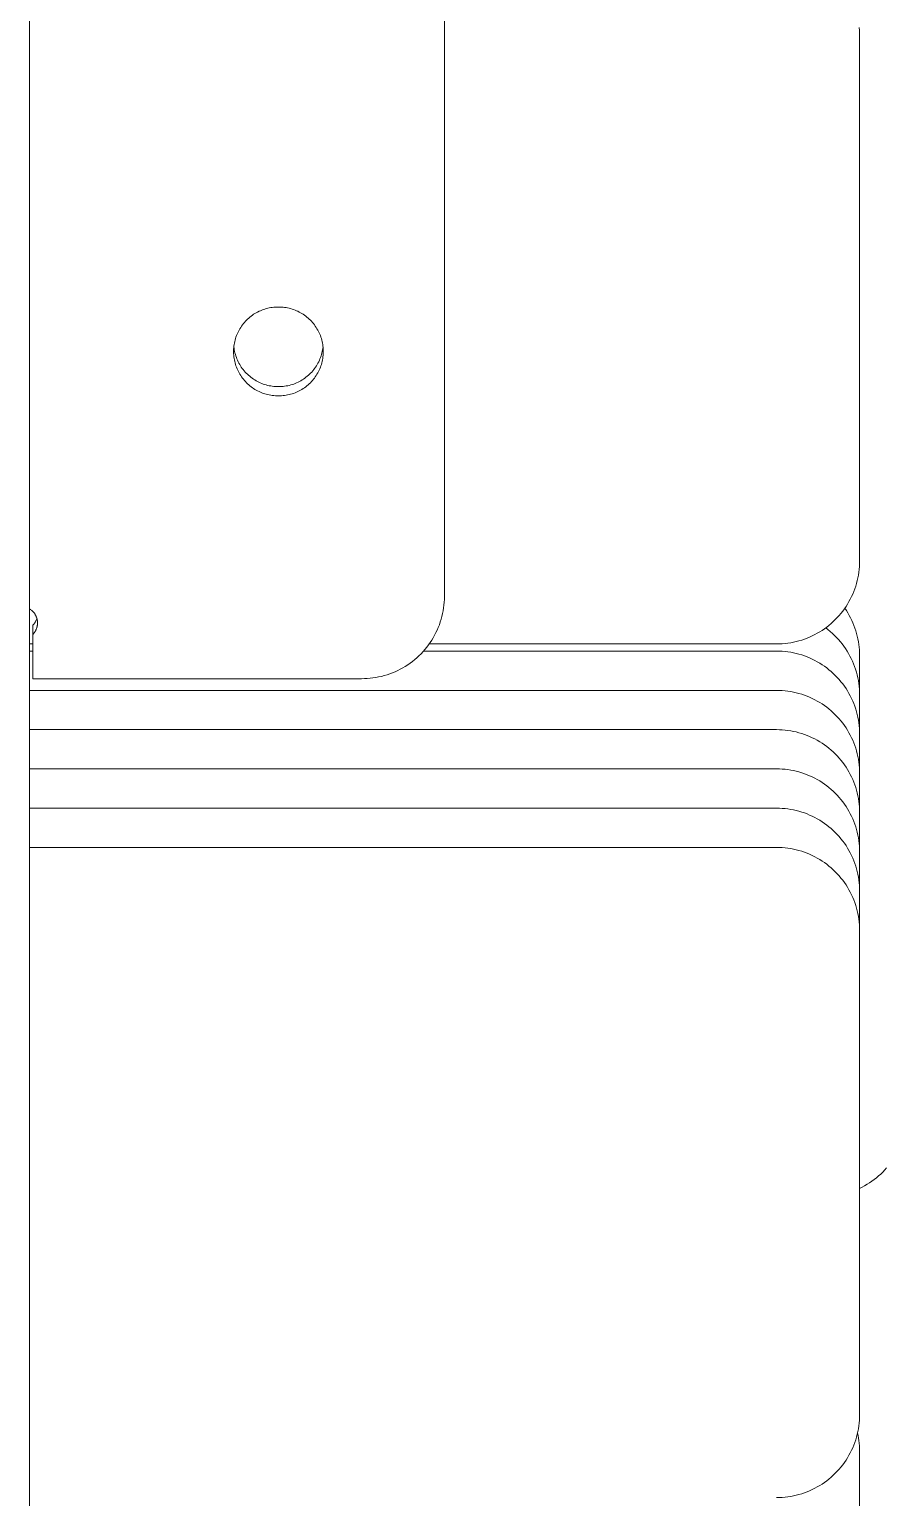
# Model space of a CAD drawing. Header units: millimetres. Extents: x -80 to 4518, y -398 to 2524.
# Drawn here: x 1646.7 to 1698.3, y 1779.2 to 1867.6 of the extents above; entities that cross this region are included whole.
import ezdxf

# ---------------------------------------------------------------- set-up
doc = ezdxf.new("R2010")
doc.units = ezdxf.units.MM
doc.layers.add('ZANO_R', color=7, linetype='Continuous', lineweight=0)

msp = doc.modelspace()

# ---------------------------------------------------------------- linework, layer by layer
at = {"layer": 'ZANO_R'}
for p, q in [((1646.676, 1733.855), (1646.676, 2259.003)), ((1671.676, 2259.003), (1671.676, 1833.456)), ((1696.65, 1867.721), (1696.664, 1867.551)), ((1696.664, 1867.551), (1696.673, 1867.381)), ((1696.673, 1867.381), (1696.676, 1867.21)), ((1696.676, 1863.325), (1696.676, 1867.21)), ((1696.676, 1835.596), (1696.676, 1863.325)), ((1660.677, 1850.703), (1660.591, 1850.668)), ((1660.764, 1850.735), (1660.677, 1850.703)), ((1660.852, 1850.765), (1660.764, 1850.735)), ((1660.941, 1850.791), (1660.852, 1850.765)), ((1661.031, 1850.814), (1660.941, 1850.791)), ((1661.122, 1850.834), (1661.031, 1850.814)), ((1661.213, 1850.85), (1661.122, 1850.834)), ((1661.305, 1850.864), (1661.213, 1850.85)), ((1661.398, 1850.874), (1661.305, 1850.864)), ((1661.49, 1850.881), (1661.398, 1850.874)), ((1661.583, 1850.885), (1661.49, 1850.881)), ((1661.676, 1850.886), (1661.583, 1850.885)), ((1661.769, 1850.885), (1661.676, 1850.886)), ((1661.862, 1850.881), (1661.769, 1850.885)), ((1661.954, 1850.874), (1661.862, 1850.881)), ((1662.046, 1850.864), (1661.954, 1850.874)), ((1662.138, 1850.85), (1662.046, 1850.864)), ((1662.23, 1850.834), (1662.138, 1850.85)), ((1662.32, 1850.814), (1662.23, 1850.834)), ((1662.41, 1850.791), (1662.32, 1850.814)), ((1662.5, 1850.765), (1662.41, 1850.791)), ((1662.588, 1850.735), (1662.5, 1850.765)), ((1662.675, 1850.703), (1662.588, 1850.735)), ((1662.761, 1850.668), (1662.675, 1850.703)), ((1659.509, 1849.815), (1659.455, 1849.739)), ((1659.566, 1849.888), (1659.509, 1849.815)), ((1659.626, 1849.96), (1659.566, 1849.888)), ((1659.688, 1850.029), (1659.626, 1849.96)), ((1659.752, 1850.096), (1659.688, 1850.029)), ((1659.818, 1850.161), (1659.752, 1850.096)), ((1659.887, 1850.223), (1659.818, 1850.161)), ((1659.958, 1850.283), (1659.887, 1850.223)), ((1660.031, 1850.341), (1659.958, 1850.283)), ((1660.106, 1850.395), (1660.031, 1850.341)), ((1660.183, 1850.448), (1660.106, 1850.395)), ((1660.261, 1850.497), (1660.183, 1850.448)), ((1660.341, 1850.544), (1660.261, 1850.497)), ((1660.423, 1850.588), (1660.341, 1850.544)), ((1660.506, 1850.629), (1660.423, 1850.588)), ((1660.591, 1850.668), (1660.506, 1850.629)), ((1662.845, 1850.629), (1662.761, 1850.668)), ((1662.929, 1850.588), (1662.845, 1850.629)), ((1663.01, 1850.544), (1662.929, 1850.588)), ((1663.091, 1850.497), (1663.01, 1850.544)), ((1663.169, 1850.448), (1663.091, 1850.497)), ((1663.246, 1850.395), (1663.169, 1850.448)), ((1663.321, 1850.341), (1663.246, 1850.395)), ((1663.394, 1850.283), (1663.321, 1850.341)), ((1663.465, 1850.223), (1663.394, 1850.283)), ((1663.533, 1850.161), (1663.465, 1850.223)), ((1663.6, 1850.096), (1663.533, 1850.161)), ((1663.664, 1850.029), (1663.6, 1850.096)), ((1663.726, 1849.96), (1663.664, 1850.029)), ((1663.786, 1849.888), (1663.726, 1849.96)), ((1663.842, 1849.815), (1663.786, 1849.888)), ((1663.897, 1849.739), (1663.842, 1849.815)), ((1659.092, 1848.99), (1659.066, 1848.901)), ((1659.12, 1849.079), (1659.092, 1848.99)), ((1659.152, 1849.166), (1659.12, 1849.079)), ((1659.186, 1849.252), (1659.152, 1849.166)), ((1659.224, 1849.337), (1659.186, 1849.252)), ((1659.265, 1849.421), (1659.224, 1849.337)), ((1659.308, 1849.503), (1659.265, 1849.421)), ((1659.354, 1849.583), (1659.308, 1849.503)), ((1659.403, 1849.662), (1659.354, 1849.583)), ((1659.455, 1849.739), (1659.403, 1849.662)), ((1663.949, 1849.662), (1663.897, 1849.739)), ((1663.998, 1849.583), (1663.949, 1849.662)), ((1664.044, 1849.503), (1663.998, 1849.583)), ((1664.087, 1849.421), (1664.044, 1849.503)), ((1664.128, 1849.337), (1664.087, 1849.421)), ((1664.165, 1849.252), (1664.128, 1849.337)), ((1664.2, 1849.166), (1664.165, 1849.252)), ((1664.232, 1849.079), (1664.2, 1849.166)), ((1664.26, 1848.99), (1664.232, 1849.079)), ((1664.286, 1848.901), (1664.26, 1848.99)), ((1658.979, 1848.351), (1658.976, 1848.259)), ((1658.976, 1848.259), (1658.976, 1848.166)), ((1658.976, 1848.166), (1658.979, 1848.073)), ((1658.986, 1848.444), (1658.979, 1848.351)), ((1658.979, 1848.073), (1658.986, 1847.98)), ((1658.996, 1848.537), (1658.986, 1848.444)), ((1659.002, 1848.397), (1658.99, 1848.49)), ((1659.008, 1848.629), (1658.996, 1848.537)), ((1659.017, 1848.304), (1659.002, 1848.397)), ((1659.025, 1848.72), (1659.008, 1848.629)), ((1659.036, 1848.212), (1659.017, 1848.304)), ((1659.044, 1848.811), (1659.025, 1848.72)), ((1659.057, 1848.121), (1659.036, 1848.212)), ((1659.066, 1848.901), (1659.044, 1848.811)), ((1659.082, 1848.03), (1659.057, 1848.121)), ((1664.294, 1848.121), (1664.27, 1848.03)), ((1664.308, 1848.811), (1664.286, 1848.901)), ((1664.316, 1848.212), (1664.294, 1848.121)), ((1664.327, 1848.72), (1664.308, 1848.811)), ((1664.334, 1848.304), (1664.316, 1848.212)), ((1664.343, 1848.629), (1664.327, 1848.72)), ((1664.349, 1848.397), (1664.334, 1848.304)), ((1664.356, 1848.537), (1664.343, 1848.629)), ((1664.361, 1848.49), (1664.349, 1848.397)), ((1664.366, 1848.444), (1664.356, 1848.537)), ((1664.372, 1848.351), (1664.366, 1848.444)), ((1664.366, 1847.98), (1664.372, 1848.073)), ((1664.375, 1848.259), (1664.372, 1848.351)), ((1664.372, 1848.073), (1664.375, 1848.166)), ((1664.375, 1848.166), (1664.375, 1848.259)), ((1658.986, 1847.98), (1658.996, 1847.888)), ((1658.996, 1847.888), (1659.008, 1847.796)), ((1659.008, 1847.796), (1659.025, 1847.704)), ((1659.025, 1847.704), (1659.044, 1847.614)), ((1659.044, 1847.614), (1659.066, 1847.523)), ((1659.066, 1847.523), (1659.092, 1847.434)), ((1659.11, 1847.94), (1659.082, 1848.03)), ((1659.092, 1847.434), (1659.12, 1847.346)), ((1659.141, 1847.852), (1659.11, 1847.94)), ((1659.12, 1847.346), (1659.152, 1847.258)), ((1659.175, 1847.764), (1659.141, 1847.852)), ((1659.152, 1847.258), (1659.186, 1847.172)), ((1659.212, 1847.678), (1659.175, 1847.764)), ((1659.186, 1847.172), (1659.224, 1847.087)), ((1659.252, 1847.593), (1659.212, 1847.678)), ((1659.295, 1847.51), (1659.252, 1847.593)), ((1659.341, 1847.428), (1659.295, 1847.51)), ((1659.39, 1847.348), (1659.341, 1847.428)), ((1659.441, 1847.269), (1659.39, 1847.348)), ((1659.495, 1847.192), (1659.441, 1847.269)), ((1659.552, 1847.118), (1659.495, 1847.192)), ((1663.856, 1847.192), (1663.8, 1847.118)), ((1663.911, 1847.269), (1663.856, 1847.192)), ((1663.962, 1847.348), (1663.911, 1847.269)), ((1664.011, 1847.428), (1663.962, 1847.348)), ((1664.057, 1847.51), (1664.011, 1847.428)), ((1664.1, 1847.593), (1664.057, 1847.51)), ((1664.14, 1847.678), (1664.1, 1847.593)), ((1664.128, 1847.087), (1664.165, 1847.172)), ((1664.177, 1847.764), (1664.14, 1847.678)), ((1664.165, 1847.172), (1664.2, 1847.258)), ((1664.211, 1847.852), (1664.177, 1847.764)), ((1664.2, 1847.258), (1664.232, 1847.346)), ((1664.242, 1847.94), (1664.211, 1847.852)), ((1664.232, 1847.346), (1664.26, 1847.434)), ((1664.27, 1848.03), (1664.242, 1847.94)), ((1664.26, 1847.434), (1664.286, 1847.523)), ((1664.286, 1847.523), (1664.308, 1847.614)), ((1664.308, 1847.614), (1664.327, 1847.704)), ((1664.327, 1847.704), (1664.343, 1847.796)), ((1664.343, 1847.796), (1664.356, 1847.888)), ((1664.356, 1847.888), (1664.366, 1847.98)), ((1659.224, 1847.087), (1659.265, 1847.004)), ((1659.265, 1847.004), (1659.308, 1846.922)), ((1659.308, 1846.922), (1659.354, 1846.841)), ((1659.354, 1846.841), (1659.403, 1846.762)), ((1659.403, 1846.762), (1659.455, 1846.685)), ((1659.455, 1846.685), (1659.509, 1846.61)), ((1659.509, 1846.61), (1659.566, 1846.536)), ((1659.612, 1847.045), (1659.552, 1847.118)), ((1659.566, 1846.536), (1659.626, 1846.465)), ((1659.674, 1846.975), (1659.612, 1847.045)), ((1659.626, 1846.465), (1659.688, 1846.396)), ((1659.738, 1846.906), (1659.674, 1846.975)), ((1659.688, 1846.396), (1659.752, 1846.329)), ((1659.805, 1846.84), (1659.738, 1846.906)), ((1659.752, 1846.329), (1659.818, 1846.264)), ((1659.873, 1846.776), (1659.805, 1846.84)), ((1659.945, 1846.715), (1659.873, 1846.776)), ((1660.018, 1846.656), (1659.945, 1846.715)), ((1660.093, 1846.6), (1660.018, 1846.656)), ((1660.17, 1846.547), (1660.093, 1846.6)), ((1660.249, 1846.496), (1660.17, 1846.547)), ((1660.33, 1846.448), (1660.249, 1846.496)), ((1660.412, 1846.403), (1660.33, 1846.448)), ((1660.496, 1846.361), (1660.412, 1846.403)), ((1660.581, 1846.321), (1660.496, 1846.361)), ((1660.668, 1846.285), (1660.581, 1846.321)), ((1660.755, 1846.252), (1660.668, 1846.285)), ((1662.684, 1846.285), (1662.596, 1846.252)), ((1662.771, 1846.321), (1662.684, 1846.285)), ((1662.856, 1846.361), (1662.771, 1846.321)), ((1662.94, 1846.403), (1662.856, 1846.361)), ((1663.022, 1846.448), (1662.94, 1846.403)), ((1663.103, 1846.496), (1663.022, 1846.448)), ((1663.182, 1846.547), (1663.103, 1846.496)), ((1663.259, 1846.6), (1663.182, 1846.547)), ((1663.334, 1846.656), (1663.259, 1846.6)), ((1663.407, 1846.715), (1663.334, 1846.656)), ((1663.478, 1846.776), (1663.407, 1846.715)), ((1663.547, 1846.84), (1663.478, 1846.776)), ((1663.533, 1846.264), (1663.6, 1846.329)), ((1663.614, 1846.906), (1663.547, 1846.84)), ((1663.6, 1846.329), (1663.664, 1846.396)), ((1663.678, 1846.975), (1663.614, 1846.906)), ((1663.664, 1846.396), (1663.726, 1846.465)), ((1663.74, 1847.045), (1663.678, 1846.975)), ((1663.726, 1846.465), (1663.786, 1846.536)), ((1663.8, 1847.118), (1663.74, 1847.045)), ((1663.786, 1846.536), (1663.842, 1846.61)), ((1663.842, 1846.61), (1663.897, 1846.685)), ((1663.897, 1846.685), (1663.949, 1846.762)), ((1663.949, 1846.762), (1663.998, 1846.841)), ((1663.998, 1846.841), (1664.044, 1846.922)), ((1664.044, 1846.922), (1664.087, 1847.004)), ((1664.087, 1847.004), (1664.128, 1847.087)), ((1659.818, 1846.264), (1659.887, 1846.201)), ((1659.887, 1846.201), (1659.958, 1846.141)), ((1659.958, 1846.141), (1660.031, 1846.084)), ((1660.031, 1846.084), (1660.106, 1846.029)), ((1660.106, 1846.029), (1660.183, 1845.977)), ((1660.183, 1845.977), (1660.261, 1845.927)), ((1660.261, 1845.927), (1660.341, 1845.88)), ((1660.341, 1845.88), (1660.423, 1845.836)), ((1660.423, 1845.836), (1660.506, 1845.795)), ((1660.506, 1845.795), (1660.591, 1845.757)), ((1660.591, 1845.757), (1660.677, 1845.721)), ((1660.677, 1845.721), (1660.764, 1845.689)), ((1660.844, 1846.221), (1660.755, 1846.252)), ((1660.764, 1845.689), (1660.852, 1845.66)), ((1660.934, 1846.194), (1660.844, 1846.221)), ((1660.852, 1845.66), (1660.941, 1845.634)), ((1661.025, 1846.17), (1660.934, 1846.194)), ((1660.941, 1845.634), (1661.031, 1845.611)), ((1661.117, 1846.15), (1661.025, 1846.17)), ((1661.031, 1845.611), (1661.122, 1845.591)), ((1661.209, 1846.132), (1661.117, 1846.15)), ((1661.122, 1845.591), (1661.213, 1845.574)), ((1661.301, 1846.118), (1661.209, 1846.132)), ((1661.213, 1845.574), (1661.305, 1845.561)), ((1661.395, 1846.107), (1661.301, 1846.118)), ((1661.305, 1845.561), (1661.398, 1845.55)), ((1661.488, 1846.099), (1661.395, 1846.107)), ((1661.398, 1845.55), (1661.49, 1845.543)), ((1661.582, 1846.095), (1661.488, 1846.099)), ((1661.49, 1845.543), (1661.583, 1845.539)), ((1661.676, 1846.093), (1661.582, 1846.095)), ((1661.583, 1845.539), (1661.676, 1845.538)), ((1661.77, 1846.095), (1661.676, 1846.093)), ((1661.676, 1845.538), (1661.769, 1845.539)), ((1661.769, 1845.539), (1661.862, 1845.543)), ((1661.863, 1846.099), (1661.77, 1846.095)), ((1661.862, 1845.543), (1661.954, 1845.55)), ((1661.957, 1846.107), (1661.863, 1846.099)), ((1661.954, 1845.55), (1662.046, 1845.561)), ((1662.05, 1846.118), (1661.957, 1846.107)), ((1662.046, 1845.561), (1662.138, 1845.574)), ((1662.143, 1846.132), (1662.05, 1846.118)), ((1662.138, 1845.574), (1662.23, 1845.591)), ((1662.235, 1846.15), (1662.143, 1846.132)), ((1662.23, 1845.591), (1662.32, 1845.611)), ((1662.327, 1846.17), (1662.235, 1846.15)), ((1662.32, 1845.611), (1662.41, 1845.634)), ((1662.418, 1846.194), (1662.327, 1846.17)), ((1662.41, 1845.634), (1662.5, 1845.66)), ((1662.507, 1846.221), (1662.418, 1846.194)), ((1662.5, 1845.66), (1662.588, 1845.689)), ((1662.596, 1846.252), (1662.507, 1846.221)), ((1662.588, 1845.689), (1662.675, 1845.721)), ((1662.675, 1845.721), (1662.761, 1845.757)), ((1662.761, 1845.757), (1662.845, 1845.795)), ((1662.845, 1845.795), (1662.929, 1845.836)), ((1662.929, 1845.836), (1663.01, 1845.88)), ((1663.01, 1845.88), (1663.091, 1845.927)), ((1663.091, 1845.927), (1663.169, 1845.977)), ((1663.169, 1845.977), (1663.246, 1846.029)), ((1663.246, 1846.029), (1663.321, 1846.084)), ((1663.321, 1846.084), (1663.394, 1846.141)), ((1663.394, 1846.141), (1663.465, 1846.201)), ((1663.465, 1846.201), (1663.533, 1846.264)), ((1696.629, 1834.915), (1696.603, 1834.747)), ((1696.65, 1835.085), (1696.629, 1834.915)), ((1696.664, 1835.255), (1696.65, 1835.085)), ((1696.673, 1835.426), (1696.664, 1835.255)), ((1696.676, 1835.596), (1696.673, 1835.426)), ((1696.387, 1833.922), (1696.327, 1833.762)), ((1696.442, 1834.084), (1696.387, 1833.922)), ((1696.49, 1834.247), (1696.442, 1834.084)), ((1696.534, 1834.412), (1696.49, 1834.247)), ((1696.571, 1834.579), (1696.534, 1834.412)), ((1696.603, 1834.747), (1696.571, 1834.579)), ((1671.662, 1833.109), (1671.646, 1832.936)), ((1671.672, 1833.283), (1671.662, 1833.109)), ((1671.676, 1833.456), (1671.672, 1833.283)), ((1696.034, 1833.146), (1695.948, 1832.998)), ((1696.115, 1833.296), (1696.034, 1833.146)), ((1696.191, 1833.449), (1696.115, 1833.296)), ((1696.262, 1833.604), (1696.191, 1833.449)), ((1696.327, 1833.762), (1696.262, 1833.604)), ((1646.705, 1832.701), (1646.676, 1832.718)), ((1646.734, 1832.682), (1646.705, 1832.701)), ((1646.762, 1832.663), (1646.734, 1832.682)), ((1646.789, 1832.642), (1646.762, 1832.663)), ((1646.816, 1832.621), (1646.789, 1832.642)), ((1646.842, 1832.598), (1646.816, 1832.621)), ((1646.867, 1832.575), (1646.842, 1832.598)), ((1646.891, 1832.551), (1646.867, 1832.575)), ((1646.914, 1832.526), (1646.891, 1832.551)), ((1646.937, 1832.5), (1646.914, 1832.526)), ((1646.958, 1832.474), (1646.937, 1832.5)), ((1646.979, 1832.446), (1646.958, 1832.474)), ((1646.999, 1832.418), (1646.979, 1832.446)), ((1647.017, 1832.39), (1646.999, 1832.418)), ((1647.035, 1832.361), (1647.017, 1832.39)), ((1647.052, 1832.331), (1647.035, 1832.361)), ((1647.067, 1832.3), (1647.052, 1832.331)), ((1647.082, 1832.269), (1647.067, 1832.3)), ((1647.095, 1832.238), (1647.082, 1832.269)), ((1647.108, 1832.206), (1647.095, 1832.238)), ((1647.119, 1832.174), (1647.108, 1832.206)), ((1647.129, 1832.141), (1647.119, 1832.174)), ((1647.119, 1832.111), (1647.129, 1832.142)), ((1647.138, 1832.108), (1647.129, 1832.141)), ((1671.522, 1832.253), (1671.476, 1832.086)), ((1671.562, 1832.422), (1671.522, 1832.253)), ((1671.596, 1832.593), (1671.562, 1832.422)), ((1671.624, 1832.764), (1671.596, 1832.593)), ((1671.646, 1832.936), (1671.624, 1832.764)), ((1695.33, 1832.183), (1695.211, 1832.061)), ((1695.444, 1832.31), (1695.33, 1832.183)), ((1695.554, 1832.441), (1695.444, 1832.31)), ((1695.66, 1832.575), (1695.554, 1832.441)), ((1695.761, 1832.713), (1695.66, 1832.575)), ((1695.857, 1832.854), (1695.761, 1832.713)), ((1695.784, 1832.747), (1695.878, 1832.607)), ((1695.948, 1832.998), (1695.857, 1832.854)), ((1695.878, 1832.607), (1695.967, 1832.464)), ((1695.967, 1832.464), (1696.051, 1832.318)), ((1696.051, 1832.318), (1696.13, 1832.169)), ((1696.13, 1832.169), (1696.204, 1832.018)), ((1646.876, 1831.719), (1646.899, 1831.743)), ((1646.876, 1831.164), (1646.876, 1831.719)), ((1646.899, 1831.743), (1646.921, 1831.768)), ((1646.921, 1831.768), (1646.943, 1831.793)), ((1646.923, 1831.214), (1646.945, 1831.24)), ((1646.943, 1831.793), (1646.964, 1831.819)), ((1646.945, 1831.24), (1646.966, 1831.267)), ((1646.964, 1831.819), (1646.984, 1831.845)), ((1646.966, 1831.267), (1646.986, 1831.294)), ((1646.984, 1831.845), (1647.002, 1831.873)), ((1646.986, 1831.294), (1647.006, 1831.323)), ((1647.002, 1831.873), (1647.02, 1831.901)), ((1647.006, 1831.323), (1647.024, 1831.352)), ((1647.02, 1831.901), (1647.037, 1831.929)), ((1647.024, 1831.352), (1647.041, 1831.381)), ((1647.037, 1831.929), (1647.054, 1831.958)), ((1647.041, 1831.381), (1647.058, 1831.411)), ((1647.054, 1831.958), (1647.069, 1831.988)), ((1647.058, 1831.411), (1647.073, 1831.442)), ((1647.069, 1831.988), (1647.083, 1832.018)), ((1647.073, 1831.442), (1647.087, 1831.473)), ((1647.083, 1832.018), (1647.096, 1832.048)), ((1647.087, 1831.473), (1647.1, 1831.504)), ((1647.096, 1832.048), (1647.108, 1832.079)), ((1647.1, 1831.504), (1647.112, 1831.536)), ((1647.108, 1832.079), (1647.119, 1832.111)), ((1647.112, 1831.536), (1647.123, 1831.569)), ((1647.123, 1831.569), (1647.133, 1831.601)), ((1647.133, 1831.601), (1647.141, 1831.635)), ((1647.146, 1832.075), (1647.138, 1832.108)), ((1647.141, 1831.635), (1647.149, 1831.668)), ((1647.153, 1832.042), (1647.146, 1832.075)), ((1647.149, 1831.668), (1647.155, 1831.702)), ((1647.158, 1832.008), (1647.153, 1832.042)), ((1647.155, 1831.702), (1647.16, 1831.735)), ((1647.163, 1831.974), (1647.158, 1832.008)), ((1647.16, 1831.735), (1647.164, 1831.769)), ((1647.166, 1831.94), (1647.163, 1831.974)), ((1647.164, 1831.769), (1647.167, 1831.803)), ((1647.168, 1831.906), (1647.166, 1831.94)), ((1647.167, 1831.803), (1647.168, 1831.837)), ((1647.169, 1831.872), (1647.168, 1831.906)), ((1647.168, 1831.837), (1647.169, 1831.872)), ((1671.162, 1831.278), (1671.082, 1831.123)), ((1671.236, 1831.435), (1671.162, 1831.278)), ((1671.304, 1831.594), (1671.236, 1831.435)), ((1671.367, 1831.756), (1671.304, 1831.594)), ((1671.425, 1831.92), (1671.367, 1831.756)), ((1671.476, 1832.086), (1671.425, 1831.92)), ((1694.126, 1831.238), (1693.976, 1831.157)), ((1694.274, 1831.324), (1694.126, 1831.238)), ((1694.418, 1831.415), (1694.274, 1831.324)), ((1694.559, 1831.511), (1694.418, 1831.415)), ((1694.697, 1831.612), (1694.559, 1831.511)), ((1694.633, 1831.564), (1694.771, 1831.459)), ((1694.831, 1831.718), (1694.697, 1831.612)), ((1694.771, 1831.459), (1694.906, 1831.349)), ((1694.962, 1831.828), (1694.831, 1831.718)), ((1694.906, 1831.349), (1695.036, 1831.235)), ((1695.089, 1831.942), (1694.962, 1831.828)), ((1695.211, 1832.061), (1695.089, 1831.942)), ((1696.204, 1832.018), (1696.273, 1831.864)), ((1696.273, 1831.864), (1696.336, 1831.708)), ((1696.336, 1831.708), (1696.395, 1831.55)), ((1696.395, 1831.55), (1696.448, 1831.39)), ((1696.448, 1831.39), (1696.495, 1831.228)), ((1646.876, 1830.596), (1646.676, 1830.596)), ((1646.876, 1831.164), (1646.9, 1831.189)), ((1646.876, 1828.505), (1646.876, 1831.164)), ((1646.9, 1831.189), (1646.923, 1831.214)), ((1670.606, 1830.398), (1670.496, 1830.264)), ((1670.711, 1830.536), (1670.606, 1830.398)), ((1670.812, 1830.678), (1670.711, 1830.536)), ((1691.676, 1830.596), (1670.757, 1830.596)), ((1670.907, 1830.823), (1670.812, 1830.678)), ((1670.997, 1830.972), (1670.907, 1830.823)), ((1671.082, 1831.123), (1670.997, 1830.972)), ((1691.847, 1830.599), (1691.676, 1830.596)), ((1692.017, 1830.608), (1691.847, 1830.599)), ((1692.187, 1830.622), (1692.017, 1830.608)), ((1692.357, 1830.643), (1692.187, 1830.622)), ((1692.525, 1830.669), (1692.357, 1830.643)), ((1692.693, 1830.701), (1692.525, 1830.669)), ((1692.86, 1830.738), (1692.693, 1830.701)), ((1693.025, 1830.782), (1692.86, 1830.738)), ((1693.188, 1830.831), (1693.025, 1830.782)), ((1693.35, 1830.885), (1693.188, 1830.831)), ((1693.51, 1830.945), (1693.35, 1830.885)), ((1693.668, 1831.01), (1693.51, 1830.945)), ((1693.823, 1831.081), (1693.668, 1831.01)), ((1693.976, 1831.157), (1693.823, 1831.081)), ((1695.036, 1831.235), (1695.163, 1831.116)), ((1695.163, 1831.116), (1695.285, 1830.993)), ((1695.285, 1830.993), (1695.403, 1830.865)), ((1695.403, 1830.865), (1695.517, 1830.734)), ((1695.517, 1830.734), (1695.626, 1830.598)), ((1695.626, 1830.598), (1695.73, 1830.459)), ((1695.73, 1830.459), (1695.829, 1830.317)), ((1696.495, 1831.228), (1696.537, 1831.065)), ((1696.537, 1831.065), (1696.574, 1830.901)), ((1696.574, 1830.901), (1696.605, 1830.735)), ((1696.605, 1830.735), (1696.631, 1830.569)), ((1696.631, 1830.569), (1696.65, 1830.402)), ((1696.65, 1830.402), (1696.665, 1830.234)), ((1646.676, 1830.168), (1646.876, 1830.168)), ((1669.744, 1829.545), (1669.605, 1829.441)), ((1669.88, 1829.653), (1669.744, 1829.545)), ((1670.012, 1829.767), (1669.88, 1829.653)), ((1670.139, 1829.884), (1670.012, 1829.767)), ((1670.263, 1830.007), (1670.139, 1829.884)), ((1670.382, 1830.133), (1670.263, 1830.007)), ((1670.496, 1830.264), (1670.382, 1830.133)), ((1670.414, 1830.168), (1691.676, 1830.168)), ((1691.676, 1830.168), (1691.847, 1830.165)), ((1691.847, 1830.165), (1692.017, 1830.156)), ((1692.017, 1830.156), (1692.187, 1830.141)), ((1692.187, 1830.141), (1692.357, 1830.121)), ((1692.357, 1830.121), (1692.525, 1830.095)), ((1692.525, 1830.095), (1692.693, 1830.063)), ((1692.693, 1830.063), (1692.86, 1830.025)), ((1692.86, 1830.025), (1693.025, 1829.982)), ((1693.025, 1829.982), (1693.188, 1829.933)), ((1693.188, 1829.933), (1693.35, 1829.879)), ((1693.35, 1829.879), (1693.51, 1829.819)), ((1693.51, 1829.819), (1693.668, 1829.754)), ((1693.668, 1829.754), (1693.823, 1829.683)), ((1693.823, 1829.683), (1693.976, 1829.607)), ((1693.976, 1829.607), (1694.126, 1829.526)), ((1694.126, 1829.526), (1694.274, 1829.44)), ((1695.829, 1830.317), (1695.923, 1830.171)), ((1695.923, 1830.171), (1696.012, 1830.022)), ((1696.012, 1830.022), (1696.096, 1829.869)), ((1696.096, 1829.869), (1696.175, 1829.715)), ((1696.175, 1829.715), (1696.248, 1829.557)), ((1696.248, 1829.557), (1696.315, 1829.397)), ((1696.665, 1830.234), (1696.673, 1830.065)), ((1696.673, 1830.065), (1696.676, 1829.897)), ((1696.676, 1828.715), (1696.676, 1829.897)), ((1667.711, 1828.608), (1667.54, 1828.576)), ((1667.88, 1828.647), (1667.711, 1828.608)), ((1668.048, 1828.691), (1667.88, 1828.647)), ((1668.215, 1828.741), (1668.048, 1828.691)), ((1668.379, 1828.797), (1668.215, 1828.741)), ((1668.542, 1828.858), (1668.379, 1828.797)), ((1668.702, 1828.925), (1668.542, 1828.858)), ((1668.86, 1828.998), (1668.702, 1828.925)), ((1669.015, 1829.076), (1668.86, 1828.998)), ((1669.167, 1829.159), (1669.015, 1829.076)), ((1669.316, 1829.248), (1669.167, 1829.159)), ((1669.462, 1829.342), (1669.316, 1829.248)), ((1669.605, 1829.441), (1669.462, 1829.342)), ((1694.274, 1829.44), (1694.418, 1829.348)), ((1694.418, 1829.348), (1694.559, 1829.252)), ((1694.559, 1829.252), (1694.697, 1829.152)), ((1694.697, 1829.152), (1694.831, 1829.046)), ((1694.831, 1829.046), (1694.962, 1828.936)), ((1694.962, 1828.936), (1695.089, 1828.822)), ((1695.089, 1828.822), (1695.211, 1828.703)), ((1695.211, 1828.703), (1695.33, 1828.58)), ((1696.315, 1829.397), (1696.377, 1829.235)), ((1696.377, 1829.235), (1696.433, 1829.07)), ((1696.433, 1829.07), (1696.484, 1828.904)), ((1696.484, 1828.904), (1696.529, 1828.736)), ((1696.529, 1828.736), (1696.568, 1828.567)), ((1696.676, 1827.65), (1696.676, 1828.715)), ((1646.676, 1827.803), (1691.676, 1827.803)), ((1666.676, 1828.505), (1646.876, 1828.505)), ((1666.85, 1828.507), (1666.676, 1828.505)), ((1667.023, 1828.515), (1666.85, 1828.507)), ((1667.196, 1828.529), (1667.023, 1828.515)), ((1667.369, 1828.55), (1667.196, 1828.529)), ((1667.54, 1828.576), (1667.369, 1828.55)), ((1691.676, 1827.803), (1691.847, 1827.8)), ((1691.847, 1827.8), (1692.017, 1827.791)), ((1692.017, 1827.791), (1692.187, 1827.777)), ((1692.187, 1827.777), (1692.357, 1827.756)), ((1692.357, 1827.756), (1692.525, 1827.73)), ((1692.525, 1827.73), (1692.693, 1827.698)), ((1695.33, 1828.58), (1695.444, 1828.454)), ((1695.444, 1828.454), (1695.554, 1828.323)), ((1695.554, 1828.323), (1695.66, 1828.189)), ((1695.66, 1828.189), (1695.761, 1828.051)), ((1695.761, 1828.051), (1695.857, 1827.91)), ((1695.857, 1827.91), (1695.948, 1827.766)), ((1695.948, 1827.766), (1696.034, 1827.618)), ((1696.568, 1828.567), (1696.601, 1828.397)), ((1696.601, 1828.397), (1696.628, 1828.225)), ((1696.628, 1828.225), (1696.649, 1828.053)), ((1696.649, 1828.053), (1696.664, 1827.879)), ((1696.664, 1827.879), (1696.673, 1827.706)), ((1696.673, 1827.706), (1696.676, 1827.532)), ((1692.693, 1827.698), (1692.86, 1827.661)), ((1692.86, 1827.661), (1693.025, 1827.617)), ((1693.025, 1827.617), (1693.188, 1827.569)), ((1693.188, 1827.569), (1693.35, 1827.514)), ((1693.35, 1827.514), (1693.51, 1827.454)), ((1693.51, 1827.454), (1693.668, 1827.389)), ((1693.668, 1827.389), (1693.823, 1827.318)), ((1693.823, 1827.318), (1693.976, 1827.242)), ((1693.976, 1827.242), (1694.126, 1827.161)), ((1694.126, 1827.161), (1694.274, 1827.075)), ((1694.274, 1827.075), (1694.418, 1826.984)), ((1694.418, 1826.984), (1694.559, 1826.888)), ((1694.559, 1826.888), (1694.697, 1826.787)), ((1696.034, 1827.618), (1696.115, 1827.468)), ((1696.115, 1827.468), (1696.191, 1827.315)), ((1696.191, 1827.315), (1696.262, 1827.16)), ((1696.262, 1827.16), (1696.327, 1827.002)), ((1696.327, 1827.002), (1696.387, 1826.842)), ((1696.387, 1826.842), (1696.442, 1826.68)), ((1696.676, 1826.35), (1696.676, 1827.532)), ((1694.697, 1826.787), (1694.831, 1826.681)), ((1694.831, 1826.681), (1694.962, 1826.571)), ((1694.962, 1826.571), (1695.089, 1826.457)), ((1695.089, 1826.457), (1695.211, 1826.338)), ((1695.211, 1826.338), (1695.33, 1826.216)), ((1695.33, 1826.216), (1695.444, 1826.089)), ((1695.444, 1826.089), (1695.554, 1825.958)), ((1695.554, 1825.958), (1695.66, 1825.824)), ((1696.442, 1826.68), (1696.49, 1826.517)), ((1696.49, 1826.517), (1696.534, 1826.351)), ((1696.534, 1826.351), (1696.571, 1826.185)), ((1696.571, 1826.185), (1696.603, 1826.017)), ((1696.603, 1826.017), (1696.629, 1825.848)), ((1696.676, 1825.286), (1696.676, 1826.35)), ((1646.676, 1825.438), (1691.676, 1825.438)), ((1691.676, 1825.438), (1691.847, 1825.435)), ((1691.847, 1825.435), (1692.017, 1825.426)), ((1692.017, 1825.426), (1692.187, 1825.412)), ((1692.187, 1825.412), (1692.357, 1825.392)), ((1692.357, 1825.392), (1692.525, 1825.365)), ((1692.525, 1825.365), (1692.693, 1825.334)), ((1692.693, 1825.334), (1692.86, 1825.296)), ((1692.86, 1825.296), (1693.025, 1825.253)), ((1693.025, 1825.253), (1693.188, 1825.204)), ((1693.188, 1825.204), (1693.35, 1825.149)), ((1693.35, 1825.149), (1693.51, 1825.09)), ((1693.51, 1825.09), (1693.668, 1825.024)), ((1695.66, 1825.824), (1695.761, 1825.686)), ((1695.761, 1825.686), (1695.857, 1825.545)), ((1695.857, 1825.545), (1695.948, 1825.401)), ((1695.948, 1825.401), (1696.034, 1825.253)), ((1696.034, 1825.253), (1696.115, 1825.103)), ((1696.115, 1825.103), (1696.191, 1824.95)), ((1696.629, 1825.848), (1696.65, 1825.679)), ((1696.65, 1825.679), (1696.664, 1825.509)), ((1696.664, 1825.509), (1696.673, 1825.338)), ((1696.673, 1825.338), (1696.676, 1825.168)), ((1696.676, 1823.985), (1696.676, 1825.168)), ((1693.668, 1825.024), (1693.823, 1824.953)), ((1693.823, 1824.953), (1693.976, 1824.878)), ((1693.976, 1824.878), (1694.126, 1824.796)), ((1694.126, 1824.796), (1694.274, 1824.71)), ((1694.274, 1824.71), (1694.418, 1824.619)), ((1694.418, 1824.619), (1694.559, 1824.523)), ((1694.559, 1824.523), (1694.697, 1824.422)), ((1694.697, 1824.422), (1694.831, 1824.317)), ((1694.831, 1824.317), (1694.962, 1824.207)), ((1694.962, 1824.207), (1695.089, 1824.092)), ((1696.191, 1824.95), (1696.262, 1824.795)), ((1696.262, 1824.795), (1696.327, 1824.637)), ((1696.327, 1824.637), (1696.387, 1824.477)), ((1696.387, 1824.477), (1696.442, 1824.315)), ((1696.442, 1824.315), (1696.49, 1824.152)), ((1695.089, 1824.092), (1695.211, 1823.974)), ((1695.211, 1823.974), (1695.33, 1823.851)), ((1695.33, 1823.851), (1695.444, 1823.724)), ((1695.444, 1823.724), (1695.554, 1823.594)), ((1695.554, 1823.594), (1695.66, 1823.459)), ((1695.66, 1823.459), (1695.761, 1823.322)), ((1695.761, 1823.322), (1695.857, 1823.18)), ((1696.49, 1824.152), (1696.534, 1823.987)), ((1696.534, 1823.987), (1696.571, 1823.82)), ((1696.571, 1823.82), (1696.603, 1823.652)), ((1696.603, 1823.652), (1696.629, 1823.484)), ((1696.629, 1823.484), (1696.65, 1823.314)), ((1696.65, 1823.314), (1696.664, 1823.144)), ((1696.676, 1822.921), (1696.676, 1823.985)), ((1646.676, 1823.073), (1691.676, 1823.073)), ((1691.676, 1823.073), (1691.847, 1823.07)), ((1691.847, 1823.07), (1692.017, 1823.062)), ((1692.017, 1823.062), (1692.187, 1823.047)), ((1692.187, 1823.047), (1692.357, 1823.027)), ((1692.357, 1823.027), (1692.525, 1823.001)), ((1692.525, 1823.001), (1692.693, 1822.969)), ((1692.693, 1822.969), (1692.86, 1822.931)), ((1692.86, 1822.931), (1693.025, 1822.888)), ((1693.025, 1822.888), (1693.188, 1822.839)), ((1693.188, 1822.839), (1693.35, 1822.785)), ((1693.35, 1822.785), (1693.51, 1822.725)), ((1693.51, 1822.725), (1693.668, 1822.659)), ((1693.668, 1822.659), (1693.823, 1822.589)), ((1693.823, 1822.589), (1693.976, 1822.513)), ((1693.976, 1822.513), (1694.126, 1822.432)), ((1694.126, 1822.432), (1694.274, 1822.345)), ((1695.857, 1823.18), (1695.948, 1823.036)), ((1695.948, 1823.036), (1696.034, 1822.889)), ((1696.034, 1822.889), (1696.115, 1822.738)), ((1696.115, 1822.738), (1696.191, 1822.586)), ((1696.191, 1822.586), (1696.262, 1822.43)), ((1696.262, 1822.43), (1696.327, 1822.272)), ((1696.664, 1823.144), (1696.673, 1822.974)), ((1696.673, 1822.974), (1696.676, 1822.803)), ((1696.676, 1821.62), (1696.676, 1822.803)), ((1694.274, 1822.345), (1694.418, 1822.254)), ((1694.418, 1822.254), (1694.559, 1822.158)), ((1694.559, 1822.158), (1694.697, 1822.057)), ((1694.697, 1822.057), (1694.831, 1821.952)), ((1694.831, 1821.952), (1694.962, 1821.842)), ((1694.962, 1821.842), (1695.089, 1821.728)), ((1695.089, 1821.728), (1695.211, 1821.609)), ((1695.211, 1821.609), (1695.33, 1821.486)), ((1696.327, 1822.272), (1696.387, 1822.113)), ((1696.387, 1822.113), (1696.442, 1821.951)), ((1696.442, 1821.951), (1696.49, 1821.787)), ((1696.49, 1821.787), (1696.534, 1821.622)), ((1696.534, 1821.622), (1696.571, 1821.455)), ((1696.676, 1820.556), (1696.676, 1821.62)), ((1646.676, 1820.709), (1691.676, 1820.709)), ((1691.676, 1820.709), (1691.847, 1820.706)), ((1691.847, 1820.706), (1692.017, 1820.697)), ((1692.017, 1820.697), (1692.187, 1820.682)), ((1692.187, 1820.682), (1692.357, 1820.662)), ((1692.357, 1820.662), (1692.525, 1820.636)), ((1692.525, 1820.636), (1692.693, 1820.604)), ((1695.33, 1821.486), (1695.444, 1821.359)), ((1695.444, 1821.359), (1695.554, 1821.229)), ((1695.554, 1821.229), (1695.66, 1821.095)), ((1695.66, 1821.095), (1695.761, 1820.957)), ((1695.761, 1820.957), (1695.857, 1820.816)), ((1695.857, 1820.816), (1695.948, 1820.671)), ((1695.948, 1820.671), (1696.034, 1820.524)), ((1696.571, 1821.455), (1696.603, 1821.288)), ((1696.603, 1821.288), (1696.629, 1821.119)), ((1696.629, 1821.119), (1696.65, 1820.949)), ((1696.65, 1820.949), (1696.664, 1820.779)), ((1696.664, 1820.779), (1696.673, 1820.609)), ((1692.693, 1820.604), (1692.86, 1820.566)), ((1692.86, 1820.566), (1693.025, 1820.523)), ((1693.025, 1820.523), (1693.188, 1820.474)), ((1693.188, 1820.474), (1693.35, 1820.42)), ((1693.35, 1820.42), (1693.51, 1820.36)), ((1693.51, 1820.36), (1693.668, 1820.295)), ((1693.668, 1820.295), (1693.823, 1820.224)), ((1693.823, 1820.224), (1693.976, 1820.148)), ((1693.976, 1820.148), (1694.126, 1820.067)), ((1694.126, 1820.067), (1694.274, 1819.981)), ((1694.274, 1819.981), (1694.418, 1819.89)), ((1694.418, 1819.89), (1694.559, 1819.793)), ((1694.559, 1819.793), (1694.697, 1819.693)), ((1696.034, 1820.524), (1696.115, 1820.374)), ((1696.115, 1820.374), (1696.191, 1820.221)), ((1696.191, 1820.221), (1696.262, 1820.065)), ((1696.262, 1820.065), (1696.327, 1819.908)), ((1696.327, 1819.908), (1696.387, 1819.748)), ((1696.387, 1819.748), (1696.442, 1819.586)), ((1696.673, 1820.609), (1696.676, 1820.438)), ((1696.676, 1819.256), (1696.676, 1820.438)), ((1694.697, 1819.693), (1694.831, 1819.587)), ((1694.831, 1819.587), (1694.962, 1819.477)), ((1694.962, 1819.477), (1695.089, 1819.363)), ((1695.089, 1819.363), (1695.211, 1819.244)), ((1695.211, 1819.244), (1695.33, 1819.121)), ((1695.33, 1819.121), (1695.444, 1818.995)), ((1695.444, 1818.995), (1695.554, 1818.864)), ((1695.554, 1818.864), (1695.66, 1818.73)), ((1696.442, 1819.586), (1696.49, 1819.422)), ((1696.49, 1819.422), (1696.534, 1819.257)), ((1696.534, 1819.257), (1696.571, 1819.091)), ((1696.571, 1819.091), (1696.603, 1818.923)), ((1696.603, 1818.923), (1696.629, 1818.754)), ((1696.676, 1818.192), (1696.676, 1819.256)), ((1646.676, 1818.344), (1691.676, 1818.344)), ((1691.676, 1818.344), (1691.847, 1818.341)), ((1691.847, 1818.341), (1692.017, 1818.332)), ((1692.017, 1818.332), (1692.187, 1818.318)), ((1692.187, 1818.318), (1692.357, 1818.297)), ((1692.357, 1818.297), (1692.525, 1818.271)), ((1692.525, 1818.271), (1692.693, 1818.239)), ((1692.693, 1818.239), (1692.86, 1818.202)), ((1692.86, 1818.202), (1693.025, 1818.158)), ((1693.025, 1818.158), (1693.188, 1818.11)), ((1693.188, 1818.11), (1693.35, 1818.055)), ((1693.35, 1818.055), (1693.51, 1817.995)), ((1693.51, 1817.995), (1693.668, 1817.93)), ((1695.66, 1818.73), (1695.761, 1818.592)), ((1695.761, 1818.592), (1695.857, 1818.451)), ((1695.857, 1818.451), (1695.948, 1818.307)), ((1695.948, 1818.307), (1696.034, 1818.159)), ((1696.034, 1818.159), (1696.115, 1818.009)), ((1696.115, 1818.009), (1696.191, 1817.856)), ((1696.629, 1818.754), (1696.65, 1818.585)), ((1696.65, 1818.585), (1696.664, 1818.415)), ((1696.664, 1818.415), (1696.673, 1818.244)), ((1696.673, 1818.244), (1696.676, 1818.073)), ((1696.676, 1816.891), (1696.676, 1818.073)), ((1693.668, 1817.93), (1693.823, 1817.859)), ((1693.823, 1817.859), (1693.976, 1817.783)), ((1693.976, 1817.783), (1694.126, 1817.702)), ((1694.126, 1817.702), (1694.274, 1817.616)), ((1694.274, 1817.616), (1694.418, 1817.525)), ((1694.418, 1817.525), (1694.559, 1817.429)), ((1694.559, 1817.429), (1694.697, 1817.328)), ((1694.697, 1817.328), (1694.831, 1817.222)), ((1694.831, 1817.222), (1694.962, 1817.112)), ((1694.962, 1817.112), (1695.089, 1816.998)), ((1696.191, 1817.856), (1696.262, 1817.701)), ((1696.262, 1817.701), (1696.327, 1817.543)), ((1696.327, 1817.543), (1696.387, 1817.383)), ((1696.387, 1817.383), (1696.442, 1817.221)), ((1696.442, 1817.221), (1696.49, 1817.058)), ((1695.089, 1816.998), (1695.211, 1816.879)), ((1695.211, 1816.879), (1695.33, 1816.757)), ((1695.33, 1816.757), (1695.444, 1816.63)), ((1695.444, 1816.63), (1695.554, 1816.499)), ((1695.554, 1816.499), (1695.66, 1816.365)), ((1695.66, 1816.365), (1695.761, 1816.227)), ((1695.761, 1816.227), (1695.857, 1816.086)), ((1696.49, 1817.058), (1696.534, 1816.892)), ((1696.534, 1816.892), (1696.571, 1816.726)), ((1696.571, 1816.726), (1696.603, 1816.558)), ((1696.603, 1816.558), (1696.629, 1816.389)), ((1696.629, 1816.389), (1696.65, 1816.22)), ((1696.65, 1816.22), (1696.664, 1816.05)), ((1696.676, 1815.827), (1696.676, 1816.891)), ((1695.857, 1816.086), (1695.948, 1815.942)), ((1695.948, 1815.942), (1696.034, 1815.794)), ((1696.034, 1815.794), (1696.115, 1815.644)), ((1696.115, 1815.644), (1696.191, 1815.491)), ((1696.191, 1815.491), (1696.262, 1815.336)), ((1696.262, 1815.336), (1696.327, 1815.178)), ((1696.664, 1816.05), (1696.673, 1815.879)), ((1696.673, 1815.879), (1696.676, 1815.709)), ((1696.676, 1814.526), (1696.676, 1815.709)), ((1696.327, 1815.178), (1696.387, 1815.018)), ((1696.387, 1815.018), (1696.442, 1814.856)), ((1696.442, 1814.856), (1696.49, 1814.693)), ((1696.49, 1814.693), (1696.534, 1814.528)), ((1696.534, 1814.528), (1696.571, 1814.361)), ((1696.676, 1813.462), (1696.676, 1814.526)), ((1696.571, 1814.361), (1696.603, 1814.193)), ((1696.603, 1814.193), (1696.629, 1814.025)), ((1696.629, 1814.025), (1696.65, 1813.855)), ((1696.65, 1813.855), (1696.664, 1813.685)), ((1696.664, 1813.685), (1696.673, 1813.515)), ((1696.673, 1813.515), (1696.676, 1813.344)), ((1696.676, 1812.162), (1696.676, 1813.344)), ((1696.676, 1784.187), (1696.676, 1812.162)), ((1697.819, 1798.56), (1697.688, 1798.45)), ((1697.946, 1798.675), (1697.819, 1798.56)), ((1698.07, 1798.795), (1697.946, 1798.675)), ((1698.189, 1798.918), (1698.07, 1798.795)), ((1698.303, 1799.045), (1698.189, 1798.918)), ((1696.829, 1797.887), (1696.676, 1797.811)), ((1696.98, 1797.968), (1696.829, 1797.887)), ((1697.128, 1798.055), (1696.98, 1797.968)), ((1697.273, 1798.146), (1697.128, 1798.055)), ((1697.415, 1798.243), (1697.273, 1798.146)), ((1697.553, 1798.344), (1697.415, 1798.243)), ((1697.688, 1798.45), (1697.553, 1798.344)), ((1696.629, 1783.506), (1696.603, 1783.337)), ((1696.65, 1783.675), (1696.629, 1783.506)), ((1696.664, 1783.845), (1696.65, 1783.675)), ((1696.673, 1784.016), (1696.664, 1783.845)), ((1696.676, 1784.187), (1696.673, 1784.016)), ((1696.442, 1782.674), (1696.387, 1782.512)), ((1696.49, 1782.838), (1696.442, 1782.674)), ((1696.534, 1783.003), (1696.49, 1782.838)), ((1696.571, 1783.169), (1696.534, 1783.003)), ((1696.554, 1783.088), (1696.586, 1782.933)), ((1696.603, 1783.337), (1696.571, 1783.169)), ((1696.586, 1782.933), (1696.613, 1782.777)), ((1696.613, 1782.777), (1696.636, 1782.621)), ((1696.636, 1782.621), (1696.653, 1782.464)), ((1696.034, 1781.736), (1695.948, 1781.589)), ((1696.115, 1781.886), (1696.034, 1781.736)), ((1696.191, 1782.039), (1696.115, 1781.886)), ((1696.262, 1782.194), (1696.191, 1782.039)), ((1696.327, 1782.352), (1696.262, 1782.194)), ((1696.387, 1782.512), (1696.327, 1782.352)), ((1696.653, 1782.464), (1696.666, 1782.306)), ((1696.666, 1782.306), (1696.673, 1782.148)), ((1696.673, 1782.148), (1696.676, 1781.99)), ((1696.676, 1754.238), (1696.676, 1781.99)), ((1695.444, 1780.9), (1695.33, 1780.774)), ((1695.554, 1781.031), (1695.444, 1780.9)), ((1695.66, 1781.165), (1695.554, 1781.031)), ((1695.761, 1781.303), (1695.66, 1781.165)), ((1695.857, 1781.444), (1695.761, 1781.303)), ((1695.948, 1781.589), (1695.857, 1781.444)), ((1694.418, 1780.006), (1694.274, 1779.914)), ((1694.559, 1780.102), (1694.418, 1780.006)), ((1694.697, 1780.202), (1694.559, 1780.102)), ((1694.831, 1780.308), (1694.697, 1780.202)), ((1694.962, 1780.418), (1694.831, 1780.308)), ((1695.089, 1780.532), (1694.962, 1780.418)), ((1695.211, 1780.651), (1695.089, 1780.532)), ((1695.33, 1780.774), (1695.211, 1780.651)), ((1691.847, 1779.189), (1691.676, 1779.187)), ((1692.017, 1779.198), (1691.847, 1779.189)), ((1692.187, 1779.213), (1692.017, 1779.198)), ((1692.357, 1779.233), (1692.187, 1779.213)), ((1692.525, 1779.259), (1692.357, 1779.233)), ((1692.693, 1779.291), (1692.525, 1779.259)), ((1692.86, 1779.329), (1692.693, 1779.291)), ((1693.025, 1779.372), (1692.86, 1779.329)), ((1693.188, 1779.421), (1693.025, 1779.372)), ((1693.35, 1779.475), (1693.188, 1779.421)), ((1693.51, 1779.535), (1693.35, 1779.475)), ((1693.668, 1779.6), (1693.51, 1779.535)), ((1693.823, 1779.671), (1693.668, 1779.6)), ((1693.976, 1779.747), (1693.823, 1779.671)), ((1694.126, 1779.828), (1693.976, 1779.747)), ((1694.274, 1779.914), (1694.126, 1779.828))]:
    msp.add_line(p, q, dxfattribs=at)

doc.saveas('drawing.dxf')
